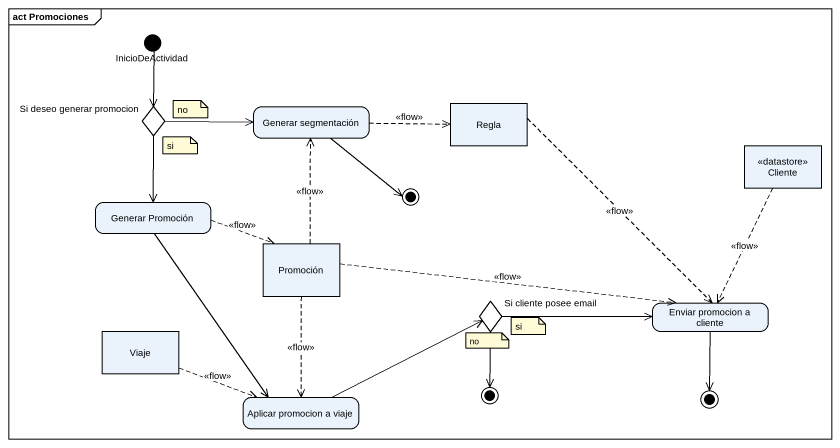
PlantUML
@startuml
mainframe act Promociones
hide empty description
state InicioDeActividad <<start>>
state "Si deseo generar promocion" as Si_deseo_generar_promocion <<choice>>
state "Generar segmentación" as Generar_segmentación
state Regla <<object>>
state Cliente <<datastore>>
state "Generar Promoción" as Generar_Promoción
state final1 <<end>>
state Promoción <<object>>
state "Si cliente posee email" as Si_cliente_posee_email <<choice>>
state "Enviar promocion a cliente" as Enviar_promocion_a_cliente
state Viaje <<object>>
state "Aplicar promocion a viaje" as Aplicar_promocion_a_viaje
state final2 <<end>>
state final3 <<end>>
InicioDeActividad --> Si_deseo_generar_promocion
Si_deseo_generar_promocion -right-> Generar_segmentación
Si_deseo_generar_promocion --> Generar_Promoción
Generar_segmentación -right[dashed]-> Regla : <<flow>>
Generar_segmentación --> final1
Regla -[dashed]-> Enviar_promocion_a_cliente : <<flow>>
Cliente -[dashed]-> Enviar_promocion_a_cliente : <<flow>>
Generar_Promoción -right[dashed]-> Promoción : <<flow>>
Generar_Promoción --> Aplicar_promocion_a_viaje
Promoción -up[dashed]-> Generar_segmentación : <<flow>>
Promoción -right[dashed]-> Enviar_promocion_a_cliente : <<flow>>
Promoción -[dashed]-> Aplicar_promocion_a_viaje : <<flow>>
Si_cliente_posee_email -right-> Enviar_promocion_a_cliente
Si_cliente_posee_email --> final2
Enviar_promocion_a_cliente --> final3
Viaje -right[dashed]-> Aplicar_promocion_a_viaje : <<flow>>
Aplicar_promocion_a_viaje -right-> Si_cliente_posee_email
note as N1
  no
end note
note as N2
  si
end note
note as N3
  si
end note
note as N4
  no
end note
@enduml
